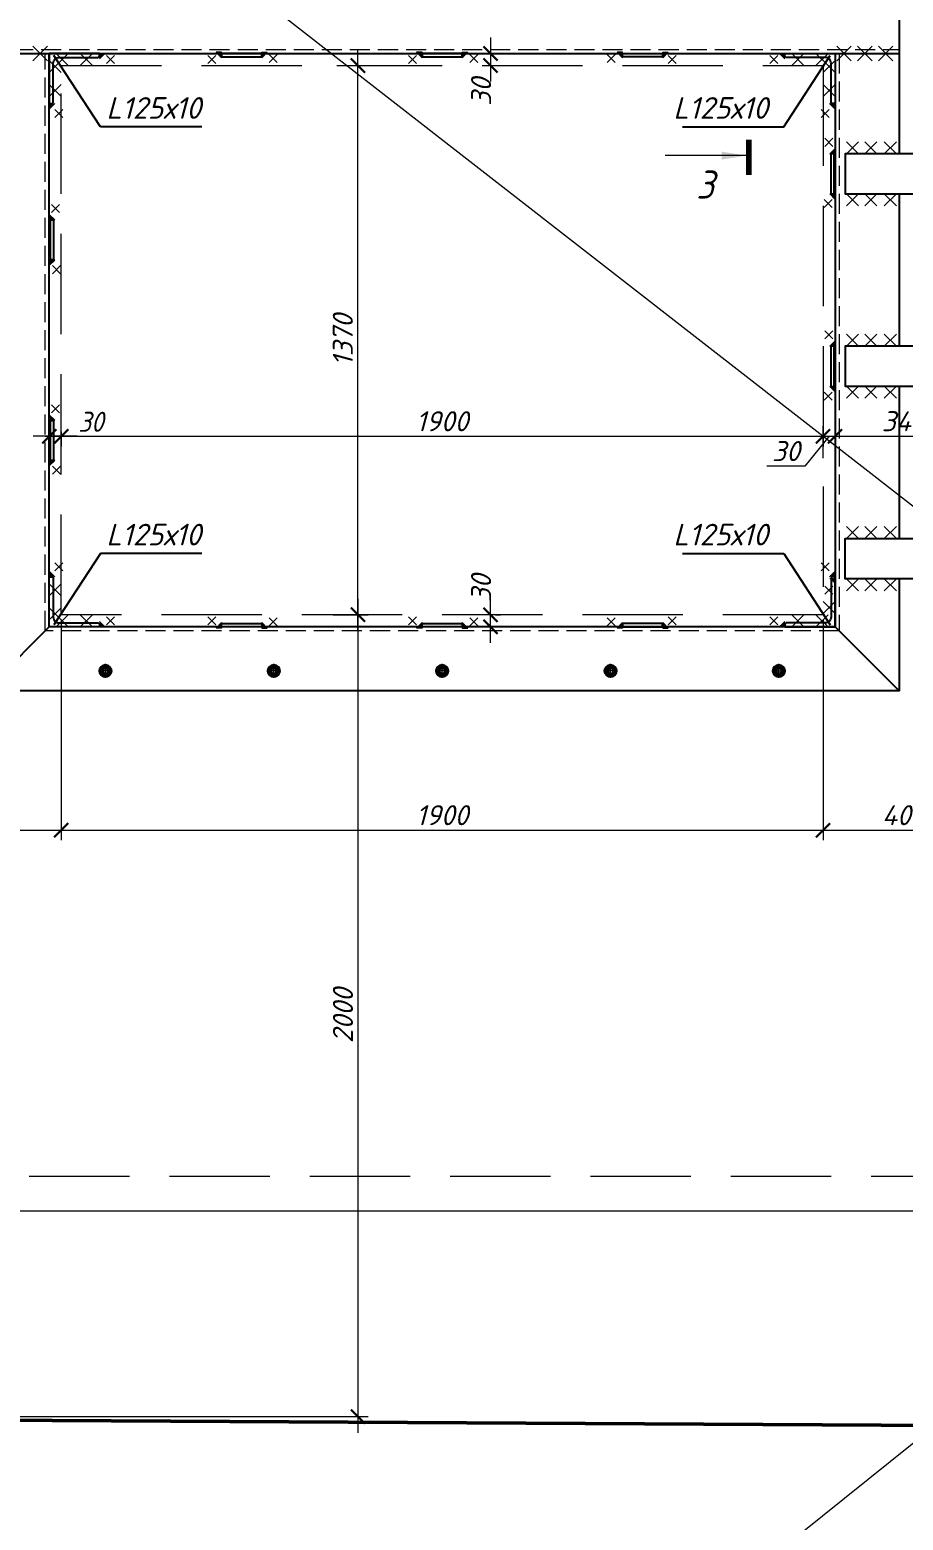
# Model space of a CAD drawing. Header units: millimetres. Extents: x 749182 to 2267578, y 70462 to 311449.
# Drawn here: x 2209567 to 2211746, y 207969 to 211687 of the extents above; entities that cross this region are included whole.
import ezdxf

# ---------------------------------------------------------------- set-up
doc = ezdxf.new("R2010")
doc.units = ezdxf.units.MM
for name, pattern in [('GOST2.303 4', [7, 5, -2, 0]), ('ГОСТ 2.303 4', [7, 5, -2, 0]), ('осеваяX2', [4, 2.5, -0.5, 0.5, -0.5])]:
    doc.linetypes.add(name, pattern=pattern)
doc.layers.get('Defpoints').update_dxf_attribs({"color": 255})
for name, color, linetype, lineweight in [('1Стены', 252, 'Continuous', 25), ('Оси', 165, 'осеваяX2', 13), ('Размер', 7, 'Continuous', 13), ('Размеры КР', 164, 'Continuous', 9), ('сварка', 156, 'Continuous', 9), ('Стены 1', 193, 'Continuous', 15), ('Шахты для нанесения на ТХ', 210, 'Continuous', 60), ('Штриховка в сечении', 7, 'Continuous', 5), ('Штрихока', 8, 'Continuous', 9)]:
    doc.layers.add(name, color=color, linetype=linetype, lineweight=lineweight)
doc.layers.add('металл', color=124, linetype='Continuous')
doc.layers.add('Текст', color=7, linetype='Continuous')
doc.styles.add('GOST 2.304_new', font='isocpeur.ttf', dxfattribs={"width": 0.9, "oblique": 15})
doc.styles.add('М2', font='isocpeui.ttf')
doc.linetypes.add('zem', pattern='A,1.9,[130,ltypeshp.shx,S=2.4,R=135,X=0.5,Y=-1.8],2,[130,ltypeshp.shx,S=2.4,R=135,X=0.5,Y=-1.8],2,[130,ltypeshp.shx,S=2.4,R=135,X=0.5,Y=-1.8],3.8', length=9.7)
doc.dimstyles.new('SPDS', dxfattribs={"dimscale": 25, "dimtxt": 2.5, "dimasz": 1.77, "dimexe": 1.25, "dimexo": 0.625, "dimtad": 1, "dimdec": 0, "dimrnd": 0.001, "dimtxsty": 'GOST 2.304_new', "dimblk": 'ARCHTICK', "dimcen": 2.5, "dimdle": 2, "dimclrt": 256, "dimazin": 2, "dimtfac": 0.75, "dimtdec": 0, "dimtmove": 1, "dimatfit": 3, "dimfxl": 0, "dimtolj": 1, "dimlwd": 9, "dimlwe": 9, "dimarcsym": 0})
doc.dimstyles.new('SPDS 1_20', dxfattribs={"dimscale": 20, "dimtxt": 2.5, "dimasz": 1.77, "dimexe": 1.25, "dimexo": 0.625, "dimtad": 1, "dimdec": 0, "dimrnd": 0.001, "dimtxsty": 'М2', "dimblk": 'ARCHTICK', "dimcen": 2.5, "dimdle": 2, "dimclrt": 256, "dimadec": 0, "dimazin": 2, "dimtfac": 0.75, "dimtdec": 0, "dimtmove": 1, "dimatfit": 3, "dimfxl": 0, "dimtolj": 1, "dimlwd": 9, "dimlwe": 9, "dimarcsym": 0})

# ---------------------------------------------------------------- blocks, each defined once
blk = doc.blocks.new('*U842')
blk.add_lwpolyline([(-34.5, 90.5), (-29.1, 90.5, -0.414214), (-24.5, 85.9), (-24.5, -10.5, 0.414214), (-10.5, -24.5), (85.9, -24.5, -0.414214), (90.5, -29.1), (90.5, -34.5), (-34.5, -34.5)], format="xyb", close=True)
blk = doc.blocks.new('_ArchTick')
at = {"color": 0, "linetype": 'ByBlock', "const_width": 0.15}
blk.add_lwpolyline([(-0.5, -0.5), (0.5, 0.5)], dxfattribs=at)
blk = doc.blocks.new('*D1103')
at = {"color": 0, "lineweight": 9, "ltscale": 20, "transparency": 16777216}
for p, q in [((2209645.6, 210214.9), (2209645.6, 209665.1)), ((2208515.6, 209795.1), (2208515.6, 209665.1)), ((2208475.6, 209690.1), (2209685.6, 209690.1))]:
    blk.add_line(p, q, dxfattribs=at)
at = {"layer": 'Defpoints', "color": 0, "lineweight": 20, "ltscale": 20, "transparency": 16777216}
for p in [(2209645.6, 210227.4), (2208515.6, 209807.6), (2209645.6, 209690.1)]:
    blk.add_point(p, dxfattribs=at)
at = {"color": 0, "lineweight": 9, "ltscale": 20, "transparency": 16777216, "xscale": 35.4, "yscale": 35.4, "zscale": 35.4, "rotation": 180}
blk.add_blockref('_ArchTick', (2208515.6, 209690.1), dxfattribs=at)
at = {"color": 0, "lineweight": 9, "ltscale": 20, "transparency": 16777216, "xscale": 35.4, "yscale": 35.4, "zscale": 35.4}
blk.add_blockref('_ArchTick', (2209645.6, 209690.1), dxfattribs=at)
at = {"ltscale": 20, "transparency": 16777216, "insert": (2209080.6, 209727.6), "char_height": 50, "attachment_point": 5, "style": 'М2'}
blk.add_mtext('\\A1;1130', dxfattribs=at)
blk = doc.blocks.new('*D1104')
at = {"color": 0, "lineweight": 9, "ltscale": 20, "transparency": 16777216}
for p, q in [((2209645.6, 210214.9), (2209645.6, 209665.1)), ((2211545.6, 210214.9), (2211545.6, 209665.1)), ((2209605.6, 209690.1), (2211585.6, 209690.1))]:
    blk.add_line(p, q, dxfattribs=at)
at = {"layer": 'Defpoints', "color": 0, "lineweight": 20, "ltscale": 20, "transparency": 16777216}
for p in [(2209645.6, 210227.4), (2211545.6, 210227.4), (2211545.6, 209690.1)]:
    blk.add_point(p, dxfattribs=at)
at = {"color": 0, "lineweight": 9, "ltscale": 20, "transparency": 16777216, "xscale": 35.4, "yscale": 35.4, "zscale": 35.4, "rotation": 180}
blk.add_blockref('_ArchTick', (2209645.6, 209690.1), dxfattribs=at)
at = {"color": 0, "lineweight": 9, "ltscale": 20, "transparency": 16777216, "xscale": 35.4, "yscale": 35.4, "zscale": 35.4}
blk.add_blockref('_ArchTick', (2211545.6, 209690.1), dxfattribs=at)
at = {"ltscale": 20, "transparency": 16777216, "insert": (2210595.6, 209727.6), "char_height": 50, "attachment_point": 5, "style": 'М2'}
blk.add_mtext('\\A1;1900', dxfattribs=at)
blk = doc.blocks.new('*D1105')
at = {"color": 0, "lineweight": 9, "ltscale": 20, "transparency": 16777216}
for p, q in [((2211945.6, 210219.4), (2211945.6, 209665.1)), ((2211545.6, 210214.9), (2211545.6, 209665.1)), ((2211505.6, 209690.1), (2211985.6, 209690.1))]:
    blk.add_line(p, q, dxfattribs=at)
at = {"layer": 'Defpoints', "color": 0, "lineweight": 20, "ltscale": 20, "transparency": 16777216}
for p in [(2211545.6, 210227.4), (2211945.6, 210231.9), (2211945.6, 209690.1)]:
    blk.add_point(p, dxfattribs=at)
at = {"color": 0, "lineweight": 9, "ltscale": 20, "transparency": 16777216, "xscale": 35.4, "yscale": 35.4, "zscale": 35.4, "rotation": 180}
blk.add_blockref('_ArchTick', (2211545.6, 209690.1), dxfattribs=at)
at = {"color": 0, "lineweight": 9, "ltscale": 20, "transparency": 16777216, "xscale": 35.4, "yscale": 35.4, "zscale": 35.4}
blk.add_blockref('_ArchTick', (2211945.6, 209690.1), dxfattribs=at)
at = {"ltscale": 20, "transparency": 16777216, "insert": (2211745.6, 209727.6), "char_height": 50, "attachment_point": 5, "style": 'М2'}
blk.add_mtext('\\A1;400', dxfattribs=at)
blk = doc.blocks.new('свар')
at = {"layer": 'сварка', "color": 0, "linetype": 'Continuous', "ltscale": 10}
for p, q in [((10, 10), (-10, -10)), ((-10, 10), (10, -10))]:
    blk.add_line(p, q, dxfattribs=at)
blk = doc.blocks.new('м16')
at = {"layer": 'металл', "lineweight": 30, "ltscale": 20}
for p, q in [((-11, 6.4), (0, 12.7)), ((-11, -6.4), (-11, 6.4)), ((0, 12.7), (11, 6.4)), ((11, 6.4), (11, -6.4)), ((0, -12.7), (-11, -6.4)), ((11, -6.4), (0, -12.7))]:
    blk.add_line(p, q, dxfattribs=at)
blk.add_circle((0, 0), 15, dxfattribs=at)
for radius, start, end in [(10.4, 0, 180), (10.4, 180, 0), (6.92, 0, 180), (6.92, 180, 0)]:
    blk.add_arc((0, 0), radius, start, end, dxfattribs=at)
at = {"layer": 'металл', "linetype": 'Continuous', "lineweight": 25, "ltscale": 20}
blk.add_arc((0, 0), 8, 255, 165, dxfattribs=at)
at = {"layer": 'Оси', "ltscale": 20}
for p, q in [((17, 0), (-17.3, 0)), ((0, 17.3), (0, -17.3))]:
    blk.add_line(p, q, dxfattribs=at)
blk = doc.blocks.new('*D1113')
at = {"color": 0, "lineweight": 9, "ltscale": 20, "transparency": 16777216}
for p, q in [((2210385.7, 210267.4), (2210385.7, 208187.4)), ((2210323.8, 210227.4), (2210410.7, 210227.4)), ((2207938.1, 208227.4), (2210410.7, 208227.4))]:
    blk.add_line(p, q, dxfattribs=at)
at = {"layer": 'Defpoints', "color": 0, "lineweight": 20, "ltscale": 20, "transparency": 16777216}
for p in [(2210311.3, 210227.4), (2207925.6, 208227.4), (2210385.7, 208227.4)]:
    blk.add_point(p, dxfattribs=at)
at = {"color": 0, "lineweight": 9, "ltscale": 20, "transparency": 16777216, "xscale": 35.4, "yscale": 35.4, "zscale": 35.4}
for p, rotation in [((2210385.7, 210227.4), 90), ((2210385.7, 208227.4), 270)]:
    blk.add_blockref('_ArchTick', p, dxfattribs=dict(at, rotation=rotation))
at = {"ltscale": 20, "transparency": 16777216, "insert": (2210348.2, 209227.4), "char_height": 50, "attachment_point": 5, "rotation": 90, "style": 'М2'}
blk.add_mtext('\\A1;2000', dxfattribs=at)
blk = doc.blocks.new('*D1114')
at = {"color": 0, "lineweight": 9, "ltscale": 20, "transparency": 16777216}
for p, q in [((2210385.7, 210187.4), (2210385.7, 211637.4)), ((2210332.8, 211597.4), (2210410.7, 211597.4)), ((2210323.8, 210227.4), (2210410.7, 210227.4))]:
    blk.add_line(p, q, dxfattribs=at)
at = {"layer": 'Defpoints', "color": 0, "lineweight": 20, "ltscale": 20, "transparency": 16777216}
for p in [(2210320.3, 211597.4), (2210385.7, 211597.4), (2210311.3, 210227.4)]:
    blk.add_point(p, dxfattribs=at)
at = {"color": 0, "lineweight": 9, "ltscale": 20, "transparency": 16777216, "xscale": 35.4, "yscale": 35.4, "zscale": 35.4}
for p, rotation in [((2210385.7, 211597.4), 90), ((2210385.7, 210227.4), 270)]:
    blk.add_blockref('_ArchTick', p, dxfattribs=dict(at, rotation=rotation))
at = {"ltscale": 20, "transparency": 16777216, "insert": (2210347.9, 210912.4), "char_height": 50, "attachment_point": 5, "rotation": 90, "style": 'М2'}
blk.add_mtext('\\A1;1370', dxfattribs=at)
blk = doc.blocks.new('*D1345')
at = {"layer": 'Defpoints', "color": 0, "lineweight": 20, "ltscale": 20, "transparency": 16777216}
for p in [(2209615.6, 210696.3), (2209615.6, 210672.7), (2209645.6, 210696.3)]:
    blk.add_point(p, dxfattribs=at)
at = {"layer": 'Размер', "color": 0, "lineweight": 9, "ltscale": 20, "transparency": 16777216}
for p, q in [((2209685.6, 210672.7), (2209575.6, 210672.7)), ((2209615.6, 210683.8), (2209615.6, 210647.7)), ((2209645.6, 210683.8), (2209645.6, 210647.7))]:
    blk.add_line(p, q, dxfattribs=at)
at = {"layer": 'Размер', "color": 0, "lineweight": 9, "ltscale": 20, "transparency": 16777216, "xscale": 35.4, "yscale": 35.4, "zscale": 35.4}
for p, rotation in [((2209615.6, 210672.7), 179.9999999995553), ((2209645.6, 210672.7), 359.9999999995553)]:
    blk.add_blockref('_ArchTick', p, dxfattribs=dict(at, rotation=rotation))
at = {"layer": 'Размер', "ltscale": 20, "transparency": 16777216, "insert": (2209719.4, 210708.8), "char_height": 50, "attachment_point": 5, "style": 'GOST 2.304_new'}
blk.add_mtext('\\A1;30', dxfattribs=at)
blk = doc.blocks.new('*D1361')
at = {"layer": 'Defpoints', "color": 0, "lineweight": 20, "ltscale": 100, "transparency": 16777216}
for p in [(2210716.3, 211627.5), (2210716.4, 211597.5), (2210716.4, 211597.5)]:
    blk.add_point(p, dxfattribs=at)
at = {"layer": 'Размер', "color": 0, "lineweight": 9, "ltscale": 100, "transparency": 16777216}
for p, q in [((2210716.4, 211667.5), (2210716.4, 211557.5)), ((2210728.8, 211627.5), (2210741.4, 211627.5)), ((2210728.9, 211597.5), (2210741.4, 211597.5))]:
    blk.add_line(p, q, dxfattribs=at)
at = {"layer": 'Размер', "color": 0, "lineweight": 9, "ltscale": 100, "transparency": 16777216, "xscale": 35.4, "yscale": 35.4, "zscale": 35.4}
for p, rotation in [((2210716.4, 211627.5), 90), ((2210716.4, 211597.5), 270)]:
    blk.add_blockref('_ArchTick', p, dxfattribs=dict(at, rotation=rotation))
at = {"layer": 'Размер', "ltscale": 100, "transparency": 16777216, "insert": (2210692.8, 211531.7), "char_height": 50, "attachment_point": 5, "rotation": 90, "style": 'М2'}
blk.add_mtext('\\A1;30', dxfattribs=at)
blk = doc.blocks.new('*D1362')
at = {"layer": 'Defpoints', "color": 0, "lineweight": 20, "ltscale": 100, "transparency": 16777216}
for p in [(2210716.4, 210227.3), (2210716.4, 210227.3), (2210716.3, 210197.3)]:
    blk.add_point(p, dxfattribs=at)
at = {"layer": 'Размер', "color": 0, "lineweight": 9, "ltscale": 100, "transparency": 16777216}
for p, q in [((2210716.4, 210157.3), (2210716.4, 210267.3)), ((2210728.9, 210227.3), (2210741.4, 210227.3)), ((2210728.8, 210197.3), (2210741.4, 210197.3))]:
    blk.add_line(p, q, dxfattribs=at)
at = {"layer": 'Размер', "color": 0, "lineweight": 9, "ltscale": 100, "transparency": 16777216, "xscale": 35.4, "yscale": 35.4, "zscale": 35.4}
for p, rotation in [((2210716.4, 210227.3), 90), ((2210716.4, 210197.3), 270)]:
    blk.add_blockref('_ArchTick', p, dxfattribs=dict(at, rotation=rotation))
at = {"layer": 'Размер', "ltscale": 100, "transparency": 16777216, "insert": (2210692.8, 210293.1), "char_height": 50, "attachment_point": 5, "rotation": 90, "style": 'М2'}
blk.add_mtext('\\A1;30', dxfattribs=at)
blk = doc.blocks.new('*D1364')
at = {"layer": 'Defpoints', "color": 0, "lineweight": 20, "ltscale": 100, "transparency": 16777216}
for p in [(2211545.6, 210672.7), (2209645.6, 210647.7), (2211545.6, 210605.8)]:
    blk.add_point(p, dxfattribs=at)
at = {"layer": 'Шахты для нанесения на ТХ', "color": 0, "lineweight": 9, "ltscale": 100, "transparency": 16777216}
for p, q in [((2209605.6, 210672.7), (2211585.6, 210672.7)), ((2209645.6, 210660.2), (2209645.6, 210697.7)), ((2211545.6, 210618.3), (2211545.6, 210697.7))]:
    blk.add_line(p, q, dxfattribs=at)
at = {"layer": 'Шахты для нанесения на ТХ', "color": 0, "lineweight": 9, "ltscale": 100, "transparency": 16777216, "xscale": 35.4, "yscale": 35.4, "zscale": 35.4, "rotation": 180}
blk.add_blockref('_ArchTick', (2209645.6, 210672.7), dxfattribs=at)
at = {"layer": 'Шахты для нанесения на ТХ', "color": 0, "lineweight": 9, "ltscale": 100, "transparency": 16777216, "xscale": 35.4, "yscale": 35.4, "zscale": 35.4}
blk.add_blockref('_ArchTick', (2211545.6, 210672.7), dxfattribs=at)
at = {"layer": 'Шахты для нанесения на ТХ', "ltscale": 100, "transparency": 16777216, "insert": (2210595.6, 210710.2), "char_height": 50, "attachment_point": 5, "style": 'М2'}
blk.add_mtext('\\A1;1900', dxfattribs=at)
blk = doc.blocks.new('*D1365')
at = {"layer": 'Defpoints', "color": 0, "lineweight": 20, "ltscale": 100, "transparency": 16777216}
for p in [(2211575.6, 210672.7), (2211545.6, 210605.8), (2211575.6, 210605.8)]:
    blk.add_point(p, dxfattribs=at)
at = {"layer": 'Шахты для нанесения на ТХ', "color": 0, "lineweight": 9, "ltscale": 100, "transparency": 16777216}
for p, q in [((2211560.6, 210672.7), (2211500.6, 210598.2)), ((2211505.6, 210672.7), (2211615.6, 210672.7)), ((2211545.6, 210618.3), (2211545.6, 210697.7)), ((2211575.6, 210618.3), (2211575.6, 210697.7)), ((2211500.6, 210598.2), (2211405.7, 210598.2))]:
    blk.add_line(p, q, dxfattribs=at)
at = {"layer": 'Шахты для нанесения на ТХ', "color": 0, "lineweight": 9, "ltscale": 100, "transparency": 16777216, "xscale": 35.4, "yscale": 35.4, "zscale": 35.4, "rotation": 180}
blk.add_blockref('_ArchTick', (2211545.6, 210672.7), dxfattribs=at)
at = {"layer": 'Шахты для нанесения на ТХ', "color": 0, "lineweight": 9, "ltscale": 100, "transparency": 16777216, "xscale": 35.4, "yscale": 35.4, "zscale": 35.4}
blk.add_blockref('_ArchTick', (2211575.6, 210672.7), dxfattribs=at)
at = {"layer": 'Шахты для нанесения на ТХ', "ltscale": 100, "transparency": 16777216, "insert": (2211453.2, 210635.7), "char_height": 50, "attachment_point": 5, "style": 'М2'}
blk.add_mtext('\\A1;30', dxfattribs=at)
blk = doc.blocks.new('*D1366')
at = {"layer": 'Defpoints', "color": 0, "lineweight": 20, "ltscale": 100, "transparency": 16777216}
for p in [(2211915.6, 210672.7), (2211915.6, 210672.7), (2211575.6, 210605.8)]:
    blk.add_point(p, dxfattribs=at)
at = {"layer": 'Шахты для нанесения на ТХ', "color": 0, "lineweight": 9, "ltscale": 100, "transparency": 16777216}
for p, q in [((2211535.6, 210672.7), (2211955.6, 210672.7)), ((2211575.6, 210618.3), (2211575.6, 210697.7)), ((2211915.6, 210685.2), (2211915.6, 210697.7))]:
    blk.add_line(p, q, dxfattribs=at)
at = {"layer": 'Шахты для нанесения на ТХ', "color": 0, "lineweight": 9, "ltscale": 100, "transparency": 16777216, "xscale": 35.4, "yscale": 35.4, "zscale": 35.4, "rotation": 180}
blk.add_blockref('_ArchTick', (2211575.6, 210672.7), dxfattribs=at)
at = {"layer": 'Шахты для нанесения на ТХ', "color": 0, "lineweight": 9, "ltscale": 100, "transparency": 16777216, "xscale": 35.4, "yscale": 35.4, "zscale": 35.4}
blk.add_blockref('_ArchTick', (2211915.6, 210672.7), dxfattribs=at)
at = {"layer": 'Шахты для нанесения на ТХ', "ltscale": 100, "transparency": 16777216, "insert": (2211745.6, 210710.2), "char_height": 50, "attachment_point": 5, "style": 'М2'}
blk.add_mtext('\\A1;340', dxfattribs=at)

msp = doc.modelspace()

# ---------------------------------------------------------------- hatches: boundary and pattern name
at = {"layer": 'сварка', "linetype": 'Continuous', "ltscale": 5}
for points in [[(2210045.5115, 211630.4143), (2210031.8681, 211630.4143), (2210045.5115, 211616.7709)], [(2210145.7071, 211630.4143), (2210159.3505, 211630.4143), (2210145.7071, 211616.7709)], [(2210545.5115, 211630.4143), (2210531.8681, 211630.4143), (2210545.5115, 211616.7709)], [(2210645.7071, 211630.4143), (2210659.3505, 211630.4143), (2210645.7071, 211616.7709)], [(2211045.5115, 211630.4143), (2211031.8681, 211630.4143), (2211045.5115, 211616.7709)], [(2211145.7071, 211630.4143), (2211159.3505, 211630.4143), (2211145.7071, 211616.7709)], [(2209740.6093, 211627.4052), (2209740.6093, 211613.7618), (2209754.2527, 211627.4052)], [(2211450.6093, 211627.4052), (2211450.6093, 211613.7618), (2211436.9659, 211627.4052)], [(2209615.6093, 211502.4052), (2209629.2527, 211502.4052), (2209615.6093, 211488.7618)], [(2211575.6093, 211502.4052), (2211561.9659, 211502.4052), (2211575.6093, 211488.7618)], [(2211576.1675, 211377.2238), (2211576.1675, 211390.8673), (2211562.5241, 211377.2238)], [(2211576.1675, 211277.0282), (2211576.1675, 211263.3848), (2211562.5241, 211277.0282)], [(2209615.6093, 211212.4928), (2209615.6093, 211226.1363), (2209629.2527, 211212.4928)], [(2209615.6093, 211112.2972), (2209615.6093, 211098.6538), (2209629.2527, 211112.2972)], [(2211576.1675, 210897.2238), (2211576.1675, 210910.8673), (2211562.5241, 210897.2238)], [(2211576.1675, 210797.0282), (2211576.1675, 210783.3848), (2211562.5241, 210797.0282)], [(2209615.6093, 210712.4928), (2209615.6093, 210726.1363), (2209629.2527, 210712.4928)], [(2209615.6093, 210612.2972), (2209615.6093, 210598.6538), (2209629.2527, 210612.2972)], [(2209615.6093, 210322.4052), (2209629.2527, 210322.4052), (2209615.6093, 210336.0487)], [(2211575.6093, 210322.4052), (2211561.9659, 210322.4052), (2211575.6093, 210336.0487)], [(2211576.1675, 210317.5866), (2211576.1675, 210303.9432), (2211562.5241, 210317.5866)], [(2209740.6093, 210197.4052), (2209740.6093, 210211.0487), (2209754.2527, 210197.4052)], [(2210045.5115, 210194.3962), (2210031.8681, 210194.3962), (2210045.5115, 210208.0396)], [(2210145.7071, 210194.3962), (2210159.3505, 210194.3962), (2210145.7071, 210208.0396)], [(2210545.5115, 210194.3962), (2210531.8681, 210194.3962), (2210545.5115, 210208.0396)], [(2210645.7071, 210194.3962), (2210659.3505, 210194.3962), (2210645.7071, 210208.0396)], [(2211045.5115, 210194.3962), (2211031.8681, 210194.3962), (2211045.5115, 210208.0396)], [(2211145.7071, 210194.3962), (2211159.3505, 210194.3962), (2211145.7071, 210208.0396)], [(2211450.6093, 210197.4052), (2211450.6093, 210211.0487), (2211436.9659, 210197.4052)]]:
    msp.add_hatch(color=0, dxfattribs=at).paths.add_polyline_path(points, flags=0)

# ---------------------------------------------------------------- linework, layer by layer
at = {"ltscale": 100}
for p, q in [((2209743.738, 211444.4735), (2209627.4244, 211622.423)), ((2211447.4806, 211444.4735), (2211563.7941, 211622.423)), ((2209995.9277, 211444.4735), (2209743.738, 211444.4735)), ((2211195.2909, 211444.4735), (2211447.4806, 211444.4735)), ((2209743.738, 210380.337), (2209627.4244, 210202.3874)), ((2209995.9277, 210380.337), (2209743.738, 210380.337)), ((2211195.2909, 210380.337), (2211447.4806, 210380.337)), ((2211447.4806, 210380.337), (2211563.7941, 210202.3874))]:
    msp.add_line(p, q, dxfattribs=at)
at = {"color": 7, "lineweight": 50}
msp.add_line((2214643.9355, 208189.5061), (2207708.3794, 208228.6073), dxfattribs=at)
at = {"layer": '1Стены', "color": 0, "linetype": 'ГОСТ 2.303 4', "lineweight": 13, "ltscale": 10}
for p, q in [((2209455.6093, 211637.4052), (2211735.6093, 211637.4052)), ((2209605.6093, 210187.4052), (2209605.6093, 211627.4052)), ((2211585.6093, 211627.4052), (2211585.6093, 210187.4052)), ((2211585.6093, 210187.4052), (2209605.6093, 210187.4052))]:
    msp.add_line(p, q, dxfattribs=at)
at = {"layer": 'металл'}
for p, q in [((2209455.6093, 211627.4052), (2211735.6093, 211627.4052)), ((2209615.6093, 210197.4052), (2209615.6093, 211627.4052)), ((2211575.6093, 211627.4052), (2211575.6093, 210197.4052)), ((2209615.6093, 210197.4052), (2209455.6093, 210037.4052)), ((2211575.6093, 210197.4052), (2209615.6093, 210197.4052)), ((2211575.6093, 210197.4052), (2211735.6093, 210037.4052))]:
    msp.add_line(p, q, dxfattribs=at)
for points in [[(2211735.6093, 210317.4052), (2211735.6093, 210037.4052), (2209455.6093, 210037.4052), (2209455.6093, 211827.4052), (2211735.6093, 211827.4052), (2211735.6093, 211377.4052)], [(2211735.6093, 211277.4052), (2211735.6093, 210897.4052)], [(2211735.6093, 210797.4052), (2211735.6093, 210417.4052)]]:
    msp.add_lwpolyline(points, dxfattribs=at)
at = {"layer": 'металл', "color": 0, "ltscale": 20}
for points in [[(2210045.6093, 211627.4052), (2210045.6093, 211619.4052), (2210145.6093, 211619.4052), (2210145.6093, 211627.4052)], [(2210545.6093, 211627.4052), (2210545.6093, 211619.4052), (2210645.6093, 211619.4052), (2210645.6093, 211627.4052)], [(2211145.6093, 211627.4052), (2211145.6093, 211619.4052), (2211045.6093, 211619.4052), (2211045.6093, 211627.4052)], [(2211573.1584, 211377.126), (2211565.1584, 211377.126), (2211565.1584, 211277.126), (2211573.1584, 211277.126)], [(2211890.6093, 211377.4052), (2211600.6093, 211377.4052), (2211600.6093, 211277.4052), (2211890.6093, 211277.4052)], [(2209618.6184, 211212.395), (2209626.6184, 211212.395), (2209626.6184, 211112.395), (2209618.6184, 211112.395)], [(2211573.1584, 210897.126), (2211565.1584, 210897.126), (2211565.1584, 210797.126), (2211573.1584, 210797.126)], [(2211890.6093, 210897.4052), (2211600.6093, 210897.4052), (2211600.6093, 210797.4052), (2211890.6093, 210797.4052)], [(2209618.6184, 210712.395), (2209626.6184, 210712.395), (2209626.6184, 210612.395), (2209618.6184, 210612.395)], [(2211890.6093, 210317.4052), (2211600.6093, 210317.4052), (2211600.6093, 210417.4052), (2211890.6093, 210417.4052)], [(2210045.6093, 210197.4052), (2210045.6093, 210205.4052), (2210145.6093, 210205.4052), (2210145.6093, 210197.4052)], [(2210545.6093, 210197.4052), (2210545.6093, 210205.4052), (2210645.6093, 210205.4052), (2210645.6093, 210197.4052)], [(2211145.6093, 210197.4052), (2211145.6093, 210205.4052), (2211045.6093, 210205.4052), (2211045.6093, 210197.4052)]]:
    msp.add_lwpolyline(points, close=True, dxfattribs=at)
at = {"layer": 'Размер', "linetype": 'Continuous', "ltscale": 20}
msp.add_line((2211353.3214, 211372.7109), (2211152.0853, 211372.7109), dxfattribs=at)
at = {"layer": 'Размер', "color": 0, "linetype": 'Continuous', "ltscale": 20, "const_width": 14}
msp.add_lwpolyline([(2211360.3214, 211324.7109), (2211360.3214, 211412.7109)], dxfattribs=at)
at = {"layer": 'Размер', "linetype": 'Continuous', "ltscale": 20}
msp.add_solid([(2211353.3214, 211372.7109), (2211293.2314, 211382.7665), (2211293.2314, 211362.6553)], dxfattribs=at)
at = {"layer": 'Размеры КР', "lineweight": 20}
for p, q in [((2207618.7561, 213730.1269), (2219948.2634, 204134.1335)), ((2217971.7774, 213128.025), (2207136.9325, 204449.4341))]:
    msp.add_line(p, q, dxfattribs=at)
at = {"layer": 'сварка', "color": 0, "linetype": 'Continuous', "ltscale": 15}
for p, q in [((2209575.0712, 211645.4052), (2209611.0712, 211609.4052)), ((2209611.0712, 211645.4052), (2209575.0712, 211609.4052)), ((2211616.1474, 211645.4052), (2211580.1474, 211609.4052)), ((2211580.1474, 211645.4052), (2211616.1474, 211609.4052)), ((2211668.0438, 211645.4052), (2211632.0438, 211609.4052)), ((2211632.0438, 211645.4052), (2211668.0438, 211609.4052)), ((2211719.8032, 211645.4052), (2211683.8032, 211609.4052)), ((2211683.8032, 211645.4052), (2211719.8032, 211609.4052)), ((2209615.6093, 211579.9052), (2209645.6093, 211609.9052)), ((2209615.6093, 211609.9052), (2209645.6093, 211579.9052)), ((2209663.1093, 211627.4052), (2209633.1093, 211597.4052)), ((2209633.1093, 211627.4052), (2209663.1093, 211597.4052)), ((2209723.1093, 211627.4052), (2209693.1093, 211597.4052)), ((2209693.1093, 211627.4052), (2209723.1093, 211597.4052)), ((2211468.1093, 211627.4052), (2211498.1093, 211597.4052)), ((2211498.1093, 211627.4052), (2211468.1093, 211597.4052)), ((2211528.1093, 211627.4052), (2211558.1093, 211597.4052)), ((2211558.1093, 211627.4052), (2211528.1093, 211597.4052)), ((2211575.6093, 211579.9052), (2211545.6093, 211609.9052)), ((2211575.6093, 211609.9052), (2211545.6093, 211579.9052)), ((2209615.6093, 211519.9052), (2209645.6093, 211549.9052)), ((2209615.6093, 211549.9052), (2209645.6093, 211519.9052)), ((2211575.6093, 211519.9052), (2211545.6093, 211549.9052)), ((2211575.6093, 211549.9052), (2211545.6093, 211519.9052)), ((2211634.2414, 211407.4052), (2211604.2414, 211377.4052)), ((2211604.2414, 211407.4052), (2211634.2414, 211377.4052)), ((2211679.7343, 211407.4052), (2211649.7343, 211377.4052)), ((2211649.7343, 211407.4052), (2211679.7343, 211377.4052)), ((2211728.5104, 211407.4052), (2211698.5104, 211377.4052)), ((2211698.5104, 211407.4052), (2211728.5104, 211377.4052)), ((2211634.2414, 211277.4052), (2211604.2414, 211247.4052)), ((2211604.2414, 211277.4052), (2211634.2414, 211247.4052)), ((2211679.7343, 211277.4052), (2211649.7343, 211247.4052)), ((2211649.7343, 211277.4052), (2211679.7343, 211247.4052)), ((2211728.5104, 211277.4052), (2211698.5104, 211247.4052)), ((2211698.5104, 211277.4052), (2211728.5104, 211247.4052)), ((2211634.2414, 210927.4052), (2211604.2414, 210897.4052)), ((2211604.2414, 210927.4052), (2211634.2414, 210897.4052)), ((2211679.7343, 210927.4052), (2211649.7343, 210897.4052)), ((2211649.7343, 210927.4052), (2211679.7343, 210897.4052)), ((2211728.5104, 210927.4052), (2211698.5104, 210897.4052)), ((2211698.5104, 210927.4052), (2211728.5104, 210897.4052)), ((2211634.2414, 210797.4052), (2211604.2414, 210767.4052)), ((2211604.2414, 210797.4052), (2211634.2414, 210767.4052)), ((2211679.7343, 210797.4052), (2211649.7343, 210767.4052)), ((2211649.7343, 210797.4052), (2211679.7343, 210767.4052)), ((2211728.5104, 210797.4052), (2211698.5104, 210767.4052)), ((2211698.5104, 210797.4052), (2211728.5104, 210767.4052)), ((2211634.2414, 210417.4052), (2211604.2414, 210447.4052)), ((2211604.2414, 210417.4052), (2211634.2414, 210447.4052)), ((2211679.7343, 210417.4052), (2211649.7343, 210447.4052)), ((2211649.7343, 210417.4052), (2211679.7343, 210447.4052)), ((2211728.5104, 210417.4052), (2211698.5104, 210447.4052)), ((2211698.5104, 210417.4052), (2211728.5104, 210447.4052)), ((2209615.6093, 210304.9052), (2209645.6093, 210274.9052)), ((2209615.6093, 210274.9052), (2209645.6093, 210304.9052)), ((2211634.2414, 210287.4052), (2211604.2414, 210317.4052)), ((2211604.2414, 210287.4052), (2211634.2414, 210317.4052)), ((2211679.7343, 210287.4052), (2211649.7343, 210317.4052)), ((2211649.7343, 210287.4052), (2211679.7343, 210317.4052)), ((2211728.5104, 210287.4052), (2211698.5104, 210317.4052)), ((2211698.5104, 210287.4052), (2211728.5104, 210317.4052)), ((2211575.6093, 210260.5727), (2211545.6093, 210230.5727)), ((2211575.6093, 210230.5727), (2211545.6093, 210260.5727)), ((2209615.6093, 210244.9052), (2209645.6093, 210214.9052)), ((2209615.6093, 210214.9052), (2209645.6093, 210244.9052)), ((2209663.1093, 210197.4052), (2209633.1093, 210227.4052)), ((2209633.1093, 210197.4052), (2209663.1093, 210227.4052)), ((2209723.1093, 210197.4052), (2209693.1093, 210227.4052)), ((2209693.1093, 210197.4052), (2209723.1093, 210227.4052)), ((2211468.1093, 210197.4052), (2211498.1093, 210227.4052)), ((2211498.1093, 210197.4052), (2211468.1093, 210227.4052)), ((2211528.1093, 210197.4052), (2211558.1093, 210227.4052)), ((2211558.1093, 210197.4052), (2211528.1093, 210227.4052))]:
    msp.add_line(p, q, dxfattribs=at)
at = {"layer": 'сварка', "color": 0, "linetype": 'Continuous', "ltscale": 5}
for p, q in [((2210045.5115, 211630.4143), (2210031.8681, 211630.4143)), ((2210031.8681, 211630.4143), (2210045.5115, 211616.7709)), ((2210045.5115, 211616.7709), (2210045.5115, 211630.4143)), ((2210145.7071, 211630.4143), (2210159.3505, 211630.4143)), ((2210159.3505, 211630.4143), (2210145.7071, 211616.7709)), ((2210145.7071, 211616.7709), (2210145.7071, 211630.4143)), ((2210545.5115, 211630.4143), (2210531.8681, 211630.4143)), ((2210531.8681, 211630.4143), (2210545.5115, 211616.7709)), ((2210545.5115, 211616.7709), (2210545.5115, 211630.4143)), ((2210645.7071, 211630.4143), (2210659.3505, 211630.4143)), ((2210659.3505, 211630.4143), (2210645.7071, 211616.7709)), ((2210645.7071, 211616.7709), (2210645.7071, 211630.4143)), ((2211045.5115, 211630.4143), (2211031.8681, 211630.4143)), ((2211031.8681, 211630.4143), (2211045.5115, 211616.7709)), ((2211045.5115, 211616.7709), (2211045.5115, 211630.4143)), ((2211145.7071, 211630.4143), (2211159.3505, 211630.4143)), ((2211159.3505, 211630.4143), (2211145.7071, 211616.7709)), ((2211145.7071, 211616.7709), (2211145.7071, 211630.4143)), ((2209740.6093, 211613.7618), (2209754.2527, 211627.4052)), ((2211450.6093, 211613.7618), (2211436.9659, 211627.4052)), ((2209629.2527, 211502.4052), (2209615.6093, 211488.7618)), ((2211561.9659, 211502.4052), (2211575.6093, 211488.7618)), ((2211576.1675, 211390.8673), (2211562.5241, 211377.2238)), ((2211562.5241, 211377.2238), (2211576.1675, 211377.2238)), ((2211576.1675, 211377.2238), (2211576.1675, 211390.8673)), ((2211576.1675, 211263.3848), (2211562.5241, 211277.0282)), ((2211562.5241, 211277.0282), (2211576.1675, 211277.0282)), ((2211576.1675, 211277.0282), (2211576.1675, 211263.3848)), ((2209615.6093, 211212.4928), (2209615.6093, 211226.1363)), ((2209615.6093, 211226.1363), (2209629.2527, 211212.4928)), ((2209629.2527, 211212.4928), (2209615.6093, 211212.4928)), ((2209615.6093, 211112.2972), (2209615.6093, 211098.6538)), ((2209615.6093, 211098.6538), (2209629.2527, 211112.2972)), ((2209629.2527, 211112.2972), (2209615.6093, 211112.2972)), ((2211576.1675, 210910.8673), (2211562.5241, 210897.2238)), ((2211562.5241, 210897.2238), (2211576.1675, 210897.2238)), ((2211576.1675, 210897.2238), (2211576.1675, 210910.8673)), ((2211576.1675, 210783.3848), (2211562.5241, 210797.0282)), ((2211562.5241, 210797.0282), (2211576.1675, 210797.0282)), ((2211576.1675, 210797.0282), (2211576.1675, 210783.3848)), ((2209615.6093, 210712.4928), (2209615.6093, 210726.1363)), ((2209615.6093, 210726.1363), (2209629.2527, 210712.4928)), ((2209629.2527, 210712.4928), (2209615.6093, 210712.4928)), ((2209615.6093, 210612.2972), (2209615.6093, 210598.6538)), ((2209615.6093, 210598.6538), (2209629.2527, 210612.2972)), ((2209629.2527, 210612.2972), (2209615.6093, 210612.2972)), ((2211576.1675, 210417.7822), (2211576.1675, 210431.4257)), ((2209629.2527, 210322.4052), (2209615.6093, 210336.0487)), ((2211561.9659, 210322.4052), (2211575.6093, 210336.0487)), ((2211562.5241, 210317.5866), (2211576.1675, 210317.5866)), ((2211576.1675, 210317.5866), (2211576.1675, 210303.9432)), ((2209740.6093, 210211.0487), (2209754.2527, 210197.4052)), ((2210031.8681, 210194.3962), (2210045.5115, 210208.0396)), ((2210045.5115, 210194.3962), (2210031.8681, 210194.3962)), ((2210045.5115, 210208.0396), (2210045.5115, 210194.3962)), ((2210159.3505, 210194.3962), (2210145.7071, 210208.0396)), ((2210145.7071, 210208.0396), (2210145.7071, 210194.3962)), ((2210145.7071, 210194.3962), (2210159.3505, 210194.3962)), ((2210531.8681, 210194.3962), (2210545.5115, 210208.0396)), ((2210545.5115, 210194.3962), (2210531.8681, 210194.3962)), ((2210545.5115, 210208.0396), (2210545.5115, 210194.3962)), ((2210659.3505, 210194.3962), (2210645.7071, 210208.0396)), ((2210645.7071, 210208.0396), (2210645.7071, 210194.3962)), ((2210645.7071, 210194.3962), (2210659.3505, 210194.3962)), ((2211031.8681, 210194.3962), (2211045.5115, 210208.0396)), ((2211045.5115, 210194.3962), (2211031.8681, 210194.3962)), ((2211045.5115, 210208.0396), (2211045.5115, 210194.3962)), ((2211159.3505, 210194.3962), (2211145.7071, 210208.0396)), ((2211145.7071, 210208.0396), (2211145.7071, 210194.3962)), ((2211145.7071, 210194.3962), (2211159.3505, 210194.3962)), ((2211450.6093, 210211.0487), (2211436.9659, 210197.4052))]:
    msp.add_line(p, q, dxfattribs=at)
at = {"layer": 'Стены 1'}
msp.add_line((2214643.2721, 208739.8222), (2207785.6093, 208739.8222), dxfattribs=at)
at = {"layer": 'Штриховка в сечении', "linetype": 'GOST2.303 4', "ltscale": 50}
msp.add_line((2208515.6093, 208827.4052), (2214643.1665, 208827.4052), dxfattribs=at)
msp.add_lwpolyline([(2209645.6093, 211597.4052), (2211545.6093, 211597.4052), (2211545.6093, 210227.4052), (2209645.6093, 210227.4052)], close=True, dxfattribs=at)
at = {"layer": 'Штрихока', "linetype": 'zem', "ltscale": 30}
msp.add_line((2207844.3252, 208227.8409), (2214643.9355, 208189.5061), dxfattribs=at)

# ---------------------------------------------------------------- block references
at = {"layer": 'металл', "xscale": -1, "rotation": 180}
msp.add_blockref('*U842', (2209650.1093, 211592.9052), dxfattribs=at)
at = {"layer": 'металл', "rotation": 180}
msp.add_blockref('*U842', (2211541.1093, 211592.9052), dxfattribs=at)
at = {"layer": 'металл'}
msp.add_blockref('*U842', (2209650.1093, 210231.9052), dxfattribs=at)
at = {"layer": 'металл', "xscale": -1}
msp.add_blockref('*U842', (2211541.1093, 210231.9052), dxfattribs=at)
at = {"layer": 'Размер', "color": 0}
for p in [(2209768.6557, 211612.6761), (2211016.8789, 211614.6589), (2211169.753, 211612.6553), (2209639.9091, 211477.4555)]:
    msp.add_blockref('свар', p, dxfattribs=at)
at = {"layer": 'Размер', "color": 0, "xscale": -1}
for p in [(2210021.4656, 211612.6553), (2210174.3397, 211614.6589), (2210521.4656, 211612.6553), (2210674.3397, 211614.6589), (2211422.5629, 211612.6761), (2211551.3095, 211477.4555)]:
    msp.add_blockref('свар', p, dxfattribs=at)
at = {"layer": 'Размер', "color": 0}
for p, rotation in [((2211560.4121, 211405.8564), 270.0000000023722), ((2211558.4085, 211252.9824), 270.0000000023722), ((2211560.4121, 210925.8564), 270.0000000023722), ((2211558.4085, 210772.9824), 270.0000000023722), ((2211551.3095, 210347.3549), 180), ((2210021.4656, 210212.1552), 180), ((2210174.3397, 210210.1515), 180), ((2210521.4656, 210212.1552), 180), ((2210674.3397, 210210.1515), 180), ((2211422.5629, 210212.1344), 180)]:
    msp.add_blockref('свар', p, dxfattribs=dict(at, rotation=rotation))
at = {"layer": 'Размер', "color": 0, "xscale": -1}
for p, rotation in [((2209631.3647, 211241.1254), 89.99999999762781), ((2209633.3683, 211088.2514), 89.99999999762781), ((2209631.3647, 210741.1254), 89.99999999762781), ((2209633.3683, 210588.2514), 89.99999999762781), ((2209639.9091, 210347.3549), 180), ((2211560.4121, 210288.954), 269.9999999976278), ((2209768.6557, 210212.1344), 180), ((2211016.8789, 210210.1515), 180), ((2211169.753, 210212.1552), 180)]:
    msp.add_blockref('свар', p, dxfattribs=dict(at, rotation=rotation))
at = {"layer": 'Размер', "xscale": -1, "rotation": 180}
for p in [(2209755.6093, 210087.4052), (2210175.6093, 210087.4052), (2210595.6093, 210087.4052), (2211015.7819, 210087.4052)]:
    msp.add_blockref('м16', p, dxfattribs=at)
at = {"layer": 'Размер', "rotation": 180}
msp.add_blockref('м16', (2211435.6093, 210087.4052), dxfattribs=at)

# ---------------------------------------------------------------- texts
at = {"layer": 'Размер', "linetype": 'Continuous', "ltscale": 20, "style": 'GOST 2.304_new', "oblique": 15, "width": 0.9}
msp.add_text('3', height=70, dxfattribs=at).set_placement((2211229.2907, 211265.5213))
at = {"layer": 'Текст', "ltscale": 20, "style": 'М2'}
for p in [(2209757.8909, 211464.6095), (2211172.0414, 211464.6095), (2209757.8909, 210400.473), (2211172.0414, 210400.473)]:
    msp.add_text('L125х10', height=54, dxfattribs=at).set_placement(p)

# ---------------------------------------------------------------- dimensions: what is measured, and where the dimension line sits
at = {"ltscale": 20}
for base, p2, picture, middle in [((2210385.7267, 211597.4052), (2210320.2643, 211597.4052), '*D1114', (2210347.9047, 210912.4052)), ((2210385.7267, 208227.3826), (2207925.6093, 208227.3826), '*D1113', (2210348.2267, 209227.3939))]:
    dim = msp.add_linear_dim(base=base, p1=(2210311.324, 210227.4052), p2=p2, angle=90, dimstyle='SPDS 1_20', override={"dimtxsty": 'М2'}, dxfattribs=at)
    dim.commit()
    dim.dimension.update_dxf_attribs({"geometry": picture, "text_midpoint": middle})
for base, p1, p2, picture, middle in [((2209645.6093, 209690.1216), (2208515.6093, 209807.5619), (2209645.6093, 210227.4052), '*D1103', (2209080.6093, 209727.6216)), ((2211545.6093, 209690.1216), (2209645.6093, 210227.4052), (2211545.6093, 210227.4052), '*D1104', (2210595.6093, 209727.6216)), ((2211945.6093, 209690.1216), (2211545.6093, 210227.4052), (2211945.6093, 210231.8582), '*D1105', (2211745.6093, 209727.6216))]:
    dim = msp.add_linear_dim(base=base, p1=p1, p2=p2, dimstyle='SPDS 1_20', override={"dimtxsty": 'М2'}, dxfattribs=at)
    dim.commit()
    dim.dimension.update_dxf_attribs({"geometry": picture, "text_midpoint": middle})
at = {"layer": 'Размер', "ltscale": 100}
for base, p1, p2, angle, picture, middle in [((2210716.3764, 211597.5042), (2210716.3466, 211627.4885), (2210716.3764, 211597.5042), 90, '*D1361', (2210730.2557, 211531.6628)), ((2210716.3764, 210227.3063), (2210716.3466, 210197.322), (2210716.3764, 210227.3063), 270, '*D1362', (2210730.2557, 210293.1477))]:
    dim = msp.add_linear_dim(base=base, p1=p1, p2=p2, angle=angle, dimstyle='SPDS 1_20', override={"dimtxsty": 'М2'}, dxfattribs=at)
    dim.commit()
    dim.dimension.update_dxf_attribs({"geometry": picture, "text_midpoint": middle, "dimtype": 160})
at = {"layer": 'Размер', "ltscale": 20}
dim = msp.add_linear_dim(base=(2209615.6093, 210672.6776), p1=(2209645.6093, 210696.2605), p2=(2209615.6093, 210696.2605), angle=180, dimstyle='SPDS', override={"dimscale": 20, "dimtxsty": 'GOST 2.304_new', "dimfxl": 1.25, "dimtfill": 0, "dimarcsym": 1}, dxfattribs=at)
dim.commit()
dim.dimension.update_dxf_attribs({"geometry": '*D1345', "text_midpoint": (2209719.4162, 210671.2904), "dimtype": 161})
at = {"layer": 'Шахты для нанесения на ТХ', "ltscale": 100}
for base, p1, p2, picture, middle in [((2211545.6093, 210672.6776), (2209645.6093, 210647.6776), (2211545.6093, 210605.823), '*D1364', (2210595.6093, 210710.1776)), ((2211915.6093, 210672.6776), (2211575.6093, 210605.823), (2211915.6093, 210672.6776), '*D1366', (2211745.6093, 210710.1776))]:
    dim = msp.add_linear_dim(base=base, p1=p1, p2=p2, dimstyle='SPDS 1_20', dxfattribs=at)
    dim.commit()
    dim.dimension.update_dxf_attribs({"geometry": picture, "text_midpoint": middle})
dim = msp.add_linear_dim(base=(2211575.6093, 210672.6776), p1=(2211545.6093, 210605.823), p2=(2211575.6093, 210605.823), dimstyle='SPDS 1_20', dxfattribs=at)
dim.commit()
dim.dimension.update_dxf_attribs({"geometry": '*D1365', "text_midpoint": (2211488.1366, 210598.2468), "dimtype": 160})

doc.saveas('drawing.dxf')
